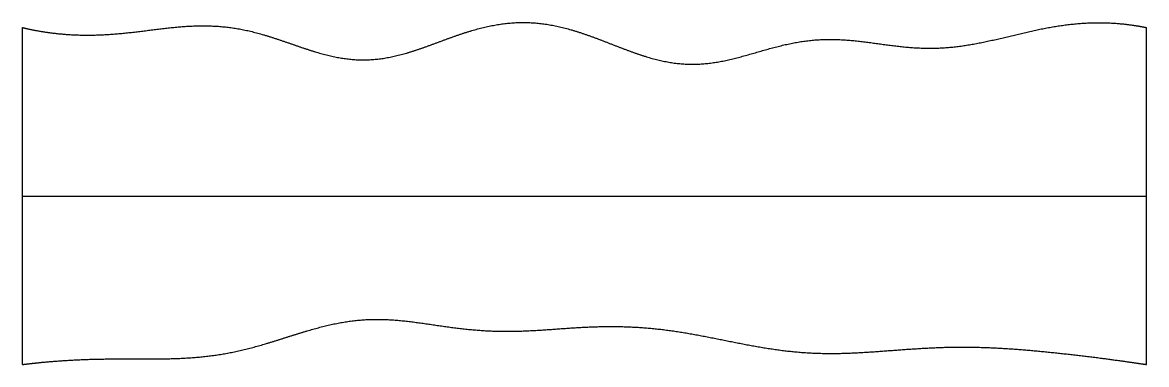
# Model space of a CAD drawing. Header units: millimetres. Extents: x 0 to 10, y 0 to 3.
import ezdxf

# ---------------------------------------------------------------- set-up
doc = ezdxf.new("R2010")
doc.units = ezdxf.units.MM
doc.layers.get('0').update_dxf_attribs({"linetype": 'CONTINUOUS'})

msp = doc.modelspace()

# ---------------------------------------------------------------- linework, layer by layer
for points in [[(0, 3), (0.04, 2.99), (0.12, 2.973), (0.241, 2.952), (0.401, 2.935), (0.602, 2.929), (0.804, 2.939), (1.005, 2.96), (1.207, 2.987), (1.409, 3.011), (1.61, 3.021), (1.811, 3.011), (2.011, 2.977), (2.211, 2.919), (2.41, 2.848), (2.608, 2.779), (2.806, 2.727), (3.003, 2.704), (3.2, 2.717), (3.398, 2.762), (3.596, 2.83), (3.795, 2.907), (3.995, 2.977), (4.196, 3.028), (4.398, 3.052), (4.599, 3.045), (4.801, 3.008), (5.001, 2.946), (5.201, 2.869), (5.399, 2.789), (5.597, 2.721), (5.795, 2.677), (5.992, 2.666), (6.19, 2.688), (6.389, 2.737), (6.588, 2.797), (6.788, 2.853), (6.989, 2.89), (7.19, 2.901), (7.391, 2.888), (7.592, 2.86), (7.793, 2.831), (7.994, 2.813), (8.194, 2.815), (8.394, 2.838), (8.594, 2.878), (8.794, 2.926), (8.994, 2.975), (9.195, 3.015), (9.395, 3.04), (9.596, 3.048), (9.758, 3.039), (9.879, 3.023), (9.96, 3.008), (10, 3)], [(0, 0), (0, 0.12), (0, 0.36), (0, 0.72), (0, 1.2), (0, 1.8), (0, 2.28), (0, 2.64), (0, 2.88), (0, 3)], [(10, 0), (10, 0.12), (10, 0.36), (10, 0.72), (10, 1.2), (10, 1.8), (10, 2.28), (10, 2.64), (10, 2.88), (10, 3)], [(0, 1.5), (0.4, 1.5), (1.2, 1.5), (2.4, 1.5), (4, 1.5), (6, 1.5), (7.6, 1.5), (8.8, 1.5), (9.6, 1.5), (10, 1.5)], [(0, 0), (0.04, 0.005), (0.12, 0.015), (0.24, 0.027), (0.4, 0.039), (0.6, 0.048), (0.801, 0.051), (1.002, 0.05), (1.203, 0.049), (1.404, 0.053), (1.605, 0.066), (1.804, 0.094), (2.003, 0.137), (2.201, 0.195), (2.399, 0.259), (2.597, 0.321), (2.794, 0.371), (2.993, 0.401), (3.192, 0.407), (3.392, 0.392), (3.592, 0.364), (3.793, 0.333), (3.994, 0.308), (4.195, 0.295), (4.395, 0.294), (4.596, 0.305), (4.796, 0.32), (4.996, 0.334), (5.197, 0.341), (5.397, 0.338), (5.598, 0.325), (5.798, 0.3), (5.998, 0.266), (6.198, 0.226), (6.397, 0.185), (6.597, 0.148), (6.796, 0.119), (6.995, 0.101), (7.195, 0.096), (7.396, 0.102), (7.596, 0.115), (7.797, 0.131), (7.998, 0.145), (8.199, 0.155), (8.399, 0.157), (8.6, 0.152), (8.8, 0.141), (9, 0.124), (9.201, 0.104), (9.401, 0.082), (9.601, 0.057), (9.76, 0.035), (9.88, 0.018), (9.96, 0.006), (10, 0)]]:
    msp.add_open_spline(points, degree=5)

doc.saveas('drawing.dxf')
